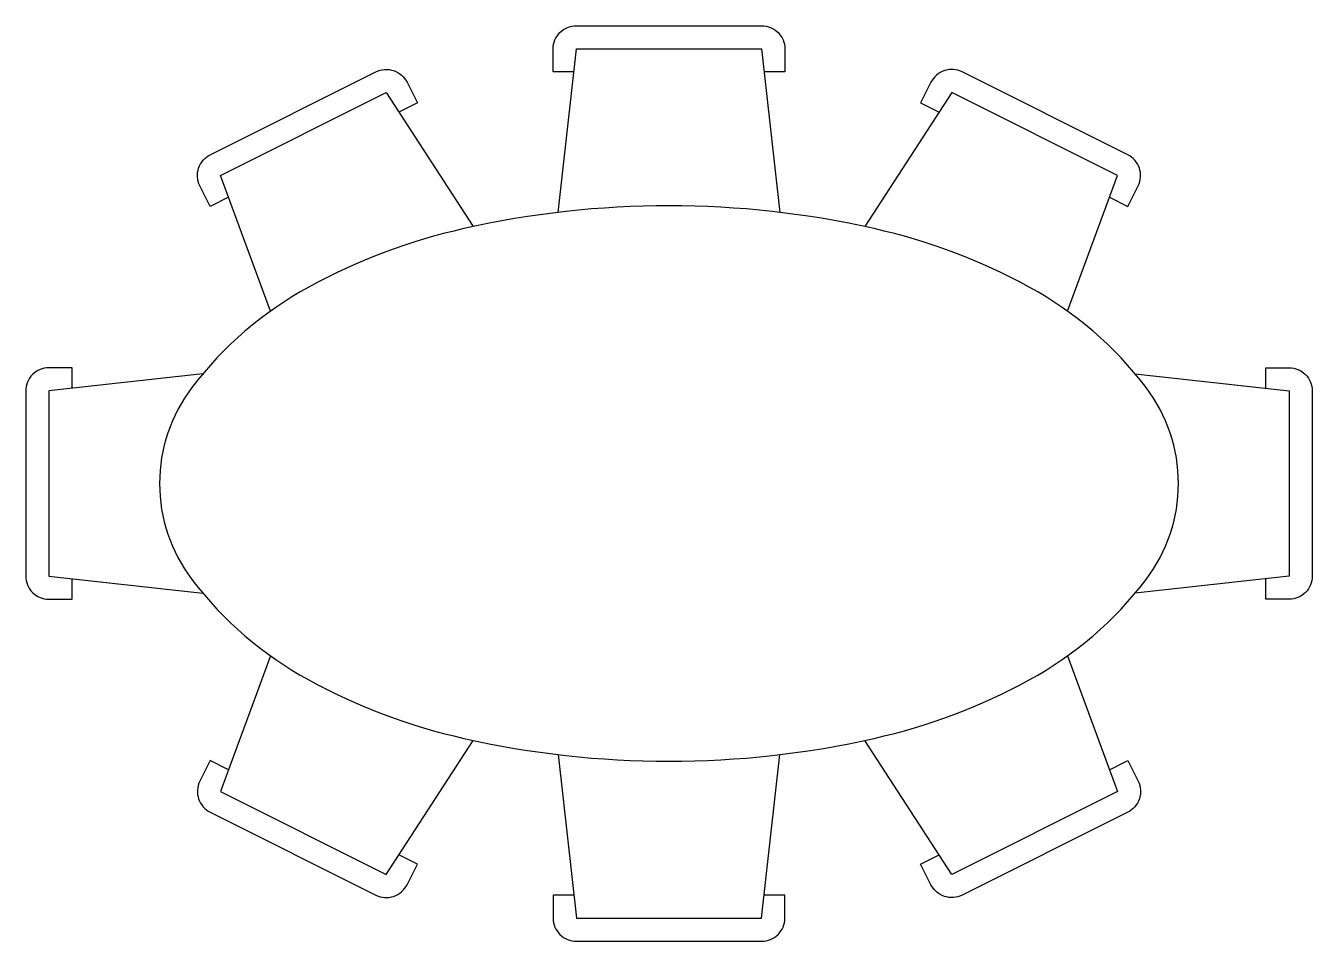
# Model space of a CAD drawing. Extents: x 109.86 to 112.64, y -53.54 to -51.56.
import ezdxf

# ---------------------------------------------------------------- set-up
doc = ezdxf.new("R2010")
doc.units = 0
doc.header["$LTSCALE"] = 0.75
doc.layers.get('0').update_dxf_attribs({"linetype": 'CONTINUOUS'})

msp = doc.modelspace()

# ---------------------------------------------------------------- linework, layer by layer
for points in [[(111.0444, -51.661), (111, -51.661), (111, -51.611, -0.414214), (111.05, -51.561), (111.45, -51.561, -0.414214), (111.5, -51.611), (111.5, -51.661), (111.4556, -51.661)], [(111.45, -51.611), (111.4892, -51.9643, -0.027671)], [(110.2992, -51.9316), (110.2595, -51.9515), (110.2371, -51.9068, -0.414214), (110.2595, -51.8397), (110.6172, -51.6608, -0.414214), (110.6843, -51.6832), (110.7067, -51.7279), (110.6669, -51.7478)], [(112.2008, -51.9316), (112.2405, -51.9515), (112.2629, -51.9068, 0.414214), (112.2405, -51.8397), (111.8828, -51.6608, 0.414214), (111.8157, -51.6832), (111.7933, -51.7279), (111.8331, -51.7478)], [(110.6396, -51.7055), (110.8269, -51.995, -0.027671)], [(111.8604, -51.7055), (111.6731, -51.995, 0.027671)], [(109.961, -52.3444), (109.961, -52.3), (109.911, -52.3, 0.414214), (109.861, -52.35), (109.861, -52.75, 0.414214), (109.911, -52.8), (109.961, -52.8), (109.961, -52.7556)], [(112.539, -52.3444), (112.539, -52.3), (112.589, -52.3, -0.414214), (112.639, -52.35), (112.639, -52.75, -0.414214), (112.589, -52.8), (112.539, -52.8), (112.539, -52.7556)], [(109.911, -52.75), (110.2435, -52.7869, 0.027671)], [(112.589, -52.75), (112.2565, -52.7869, -0.027671)], [(110.6396, -53.3945), (110.8269, -53.105, 0.027671)], [(111.8604, -53.3945), (111.6731, -53.105, -0.027671)], [(111.45, -53.489), (111.4892, -53.1357, 0.027671)], [(110.2992, -53.1684), (110.2595, -53.1485), (110.2371, -53.1932, 0.414214), (110.2595, -53.2603), (110.6172, -53.4392, 0.414214), (110.6843, -53.4168), (110.7067, -53.3721), (110.6669, -53.3522)], [(112.2008, -53.1684), (112.2405, -53.1485), (112.2629, -53.1932, -0.414214), (112.2405, -53.2603), (111.8828, -53.4392, -0.414214), (111.8157, -53.4168), (111.7933, -53.3721), (111.8331, -53.3522)], [(111.0444, -53.439), (111, -53.439), (111, -53.489, 0.414214), (111.05, -53.539), (111.45, -53.539, 0.414214), (111.5, -53.489), (111.5, -53.439), (111.4556, -53.439)]]:
    msp.add_lwpolyline(points, format="xyb")
for points in [[(111.0108, -51.9643), (111.05, -51.611), (111.45, -51.611)], [(110.3898, -52.1774), (110.2818, -51.8844), (110.6396, -51.7055)], [(112.1102, -52.1774), (112.2182, -51.8844), (111.8604, -51.7055)], [(110.2435, -52.3131), (109.911, -52.35), (109.911, -52.75)], [(112.2565, -52.3131), (112.589, -52.35), (112.589, -52.75)], [(110.3898, -52.9226), (110.2818, -53.2156), (110.6396, -53.3945)], [(112.1102, -52.9226), (112.2182, -53.2156), (111.8604, -53.3945)], [(111.0108, -53.1357), (111.05, -53.489), (111.45, -53.489)]]:
    msp.add_lwpolyline(points)
msp.add_lwpolyline([(111.25, -53.15, 0.055608), (111.693, -53.1006, 0.069397), (112.0278, -52.9743, 0.105884), (112.2803, -52.7571, 0.163813), (112.35, -52.55, 0.163813), (112.2803, -52.3429, 0.105884), (112.0278, -52.1257, 0.069397), (111.693, -51.9994, 0.055608), (111.25, -51.95, 0.055608), (110.807, -51.9994, 0.069397), (110.4722, -52.1257, 0.105884), (110.2197, -52.3429, 0.163813), (110.15, -52.55, 0.163813), (110.2197, -52.7571, 0.105884), (110.4722, -52.9743, 0.069397), (110.807, -53.1006, 0.055608)], format="xyb", close=True)

doc.saveas('drawing.dxf')
